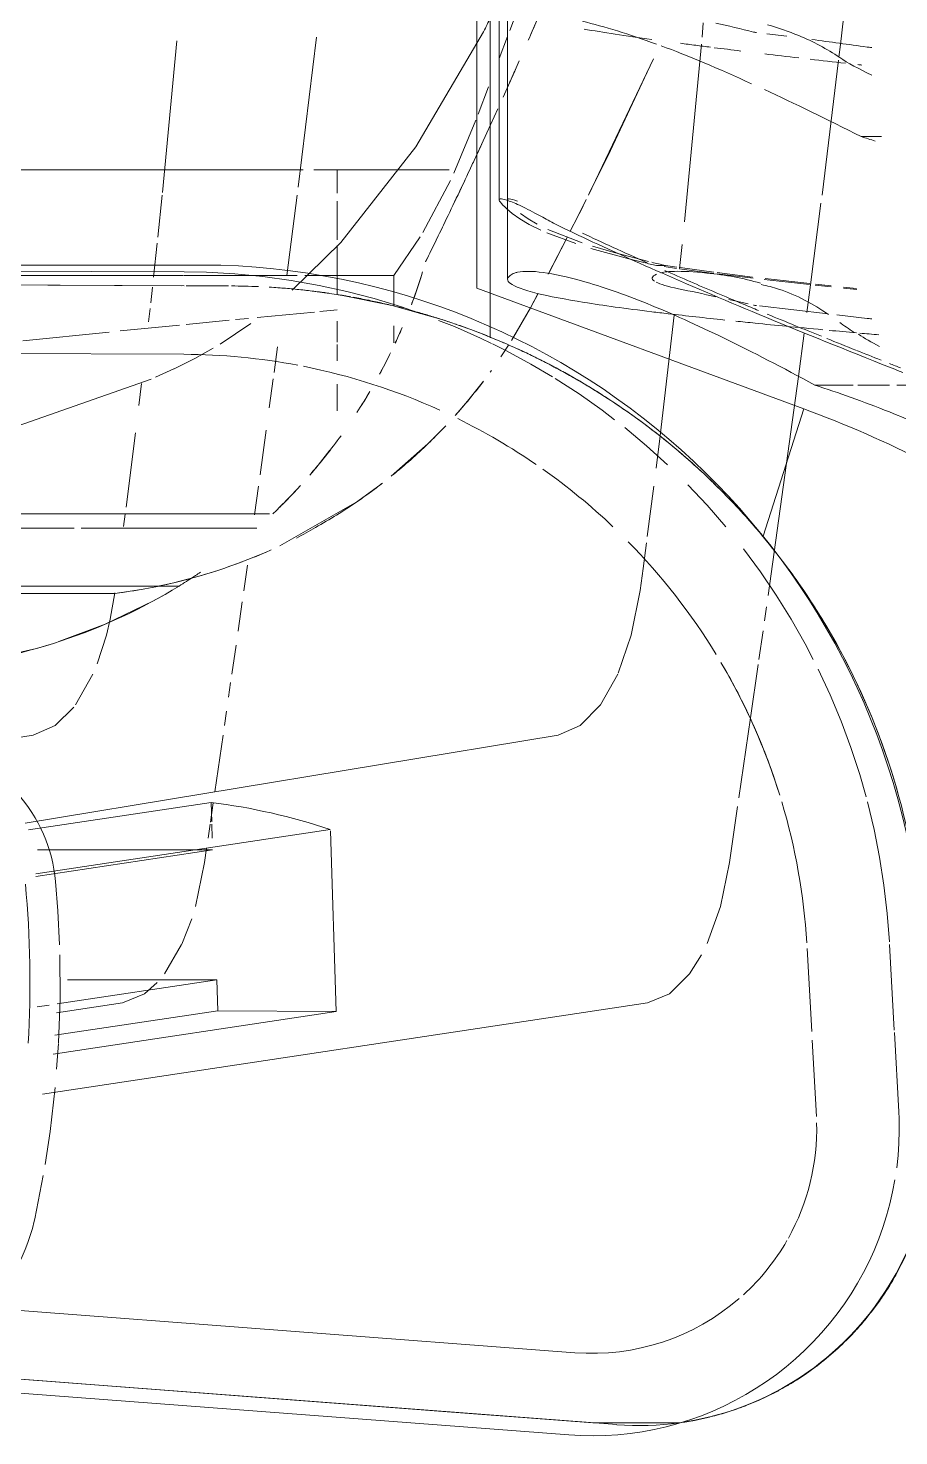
# Model space of a CAD drawing. Header units: inches. Extents: x -1221 to 179, y -822 to 880.
# Drawn here: x 101.69 to 104.94, y -49.17 to -43.92 of the extents above; entities that cross this region are included whole.
import ezdxf

# ---------------------------------------------------------------- set-up
doc = ezdxf.new("R2010")
doc.units = ezdxf.units.IN
doc.header["$MEASUREMENT"] = 0
doc.layers.add('X1$0$I-FURN', color=30, linetype='Continuous', lineweight=9)

# ---------------------------------------------------------------- blocks, each defined once
blk = doc.blocks.new('X1$0$Allsteel Seating Acuity Work-Conference Chair1 - Fully Adj_ Arms_ Mesh Back-V33-FIRST FLOOR POWER _ SIGNAL')
at = {"layer": 'X1$0$I-FURN', "lineweight": 13}
for p, q in [((8.7834, 5.7791), (8.7834, 5.9204)), ((8.7834, 5.6329), (8.7834, 5.7506)), ((7.8562, 5.6458), (7.8562, 5.7219)), ((8.4178, 5.5798), (8.4228, 5.6282)), ((8.4265, 5.6296), (8.4214, 5.5796)), ((8.5208, 5.5542), (8.5342, 5.6675)), ((8.7834, 5.4725), (8.7834, 5.6156)), ((8.4067, 5.4749), (8.4131, 5.5341)), ((8.4167, 5.5339), (8.4104, 5.474)), ((8.4879, 5.2664), (8.5171, 5.5222)), ((8.3856, 5.2875), (8.4044, 5.4535)), ((8.4081, 5.4531), (8.3891, 5.2833)), ((8.8719, 5.4314), (8.421, 4.2125)), ((9.3469, 5.2796), (8.8719, 5.4314)), ((7.4817, 5.3678), (7.4723, 5.2933)), ((8.3635, 5.1082), (8.3801, 5.2407)), ((8.3844, 5.2431), (8.3678, 5.108)), ((8.4641, 5.152), (8.4804, 5.224)), ((8.3449, 4.9702), (8.3619, 5.0954)), ((8.3663, 5.0956), (8.3493, 4.9678)), ((8.3371, 4.9154), (8.3432, 4.9582)), ((8.3477, 4.9562), (8.3412, 4.9103)), ((8.3371, 4.8822), (8.3371, 4.9154)), ((7.5662, 4.8704), (8.0745, 4.6283)), ((7.9076, 4.7101), (7.597, 4.8563)), ((8.289, 4.7238), (8.3223, 4.8525)), ((8.326, 4.8349), (8.3122, 4.7786)), ((8.3122, 4.7786), (8.2734, 4.6377)), ((12.1969, -1.3862), (12.663, 4.7339)), ((8.0684, 4.6313), (7.9076, 4.7101)), ((8.265, 4.643), (8.289, 4.7238)), ((8.091, 4.6201), (8.1513, 4.5899)), ((8.1729, 4.579), (8.1152, 4.608)), ((8.154, 4.5885), (8.2094, 4.5605)), ((8.2026, 4.4767), (8.2524, 4.6043)), ((8.2555, 4.5813), (8.215, 4.4728)), ((8.368, 4.4788), (8.2297, 4.5501)), ((8.2302, 4.5499), (8.3689, 4.4784)), ((7.3942, 4.4477), (7.4712, 4.4146)), ((8.2054, 4.4512), (8.1834, 4.4066)), ((8.4949, 4.4119), (8.4414, 4.4403)), ((8.4422, 4.4399), (8.4949, 4.4119)), ((7.46, 4.3351), (7.3837, 4.364)), ((7.5736, 4.3699), (7.6341, 4.3431)), ((8.6044, 4.3492), (8.4949, 4.4119)), ((8.4949, 4.4119), (8.6174, 4.3411)), ((7.3777, 4.3266), (8.3885, 4.3266)), ((7.5643, 4.2956), (7.4818, 4.3268)), ((7.6523, 4.3351), (7.7089, 4.3097)), ((8.634, 4.3306), (8.6784, 4.3014)), ((-8.0921, 4.2954), (8.0921, 4.2954)), ((8.6068, 4.2621), (7.4113, 4.2621)), ((7.7526, 4.2901), (7.9311, 4.2083)), ((8.7284, 4.2666), (8.7346, 4.2621)), ((-8.421, 4.2125), (8.421, 4.2125)), ((7.7721, 4.2168), (7.6707, 4.2552)), ((7.9927, 4.1258), (7.7947, 4.2083)), ((8.8431, 4.1775), (8.7692, 4.2364)), ((8.8939, 4.1337), (8.8431, 4.1775)), ((7.9794, 4.1087), (7.9794, 3.6913)), ((7.9794, 3.6037), (7.9794, 4.1087)), ((8.2134, 4.0109), (8.0195, 4.1134)), ((8.9828, 4.0496), (8.9364, 4.0948)), ((8.3744, 3.902), (8.23, 4.0009)), ((9.1233, 3.8928), (8.9922, 4.04)), ((8.3744, 3.5699), (8.3744, 3.902)), ((8.488, 3.902), (8.3744, 3.902)), ((8.6257, 3.902), (8.5622, 3.902)), ((9.2167, 3.7676), (9.1528, 3.8554)), ((9.383, 3.4776), (9.2186, 3.7648)), ((7.9794, 3.6913), (7.9794, 3.6037)), ((8.0673, 3.6913), (7.9794, 3.6913)), ((8.0673, 3.6913), (7.9794, 3.6913)), ((8.2416, 3.6913), (8.0972, 3.6913)), ((8.2416, 3.6913), (8.0972, 3.6913)), ((8.4459, 3.6913), (8.2627, 3.6913)), ((8.4459, 3.6913), (8.2627, 3.6913)), ((8.5088, 3.6265), (8.5027, 3.6913)), ((8.5453, 3.6913), (8.6228, 3.6913)), ((8.6237, 3.6913), (8.5458, 3.6913)), ((8.632, 3.6913), (8.6926, 3.6913)), ((8.6931, 3.6913), (8.6328, 3.6913)), ((8.78, 3.6913), (8.8791, 3.6913)), ((8.8798, 3.6913), (8.7804, 3.6913)), ((8.5311, 3.3922), (8.5106, 3.607)), ((7.9794, 3.5639), (7.9794, 0.6902)), ((7.9794, -2.5665), (7.9794, 3.5639)), ((8.3744, 3.1206), (8.3744, 3.5415)), ((9.2639, 3.4382), (9.2639, 2.1861)), ((9.2639, 2.1861), (9.2639, 3.4382)), ((9.4249, 3.382), (9.4053, 3.4285)), ((8.5533, 3.3688), (8.63, 3.2544)), ((9.3178, 2.7357), (9.3178, 3.3919)), ((8.5389, 3.3116), (8.5342, 3.3606)), ((9.4632, 3.2805), (9.443, 3.336)), ((8.3354, -2.7972), (8.3354, 3.2574)), ((8.5568, 3.1278), (8.5412, 3.288)), ((8.6455, 3.2287), (8.6839, 3.1606)), ((9.4938, 3.185), (9.4738, 3.2493)), ((8.6839, 3.1606), (8.7227, 3.0831)), ((9.5202, 3.0858), (9.4938, 3.185)), ((8.3744, 2.1861), (8.3744, 3.1179)), ((8.5811, 2.8817), (8.5592, 3.1031)), ((9.5332, 3.0243), (9.5332, 3.1013)), ((8.7231, 3.0823), (8.7541, 3.0138)), ((9.5367, 3.0109), (9.5237, 3.0711)), ((8.7613, 2.9975), (8.9718, 2.3963)), ((9.5332, 2.1861), (9.5332, 3.0243)), ((9.5606, 2.8632), (9.545, 2.9668)), ((8.6177, 2.5185), (8.5852, 2.8402)), ((9.5606, 2.1861), (9.5606, 2.8632)), ((9.5606, 2.8632), (9.5606, 0.9451)), ((9.7408, 2.6531), (9.676, 2.8252)), ((9.3178, -1.5106), (9.3178, 2.7098))]:
    blk.add_line(p, q, dxfattribs=at)
at = {"layer": 'X1$0$I-FURN'}
for p, q in [((11.496, 5.7856), (11.2, 5.7693)), ((11.1904, 5.7687), (10.8706, 5.7511)), ((7.559, 5.5628), (7.5125, 5.5684)), ((8.0741, 5.4995), (7.5713, 5.5613)), ((8.409, 5.4567), (8.105, 5.4956)), ((11.5129, 5.4784), (11.2286, 5.4627)), ((11.2286, 5.4627), (11.5129, 5.4784)), ((8.513, 5.4432), (8.409, 5.4567)), ((8.7518, 5.4116), (8.5892, 5.4332)), ((9.4072, 5.3215), (8.7518, 5.4116)), ((11.1951, 5.4609), (10.8861, 5.4438)), ((10.8861, 5.4438), (11.1951, 5.4609)), ((9.5691, 5.2985), (9.4072, 5.3215)), ((9.663, 5.285), (9.6108, 5.2925)), ((9.808, 5.2641), (9.7007, 5.2796)), ((10.0256, 5.2326), (9.8262, 5.2614)), ((12.551, 5.2149), (12.5273, 5.2541)), ((10.3239, 5.1894), (10.0256, 5.2326)), ((10.5656, 5.1545), (10.3558, 5.1848)), ((12.6125, 5.092), (12.5936, 5.1338)), ((7.4315, 5.0564), (7.4844, 5.0519)), ((7.511, 5.0495), (8.1739, 4.9861)), ((12.6588, 4.9627), (12.6451, 5.0064)), ((8.2587, 4.9773), (8.3477, 4.9678)), ((8.5222, 4.9486), (8.973, 4.8956)), ((12.6562, 4.6451), (12.6562, 4.9669)), ((8.973, 4.8956), (9.0936, 4.8806)), ((9.1601, 4.8722), (9.3484, 4.8477)), ((9.3719, 4.8446), (9.4682, 4.8318)), ((11.4298, 2.5922), (11.0889, 4.849)), ((9.4682, 4.8318), (9.5499, 4.8209)), ((12.6562, 4.6451), (12.6375, 4.3995)), ((12.6375, 4.3995), (12.6562, 4.6451)), ((11.9474, -1.2944), (12.3946, 4.578)), ((12.3946, 4.578), (11.9474, -1.2944)), ((12.2541, -1.3178), (12.7014, 4.5547)), ((10.0895, 4.5154), (10.4181, 2.5277)), ((12.6375, 4.3995), (12.6247, 4.2318)), ((12.6247, 4.2318), (12.1799, -1.6096)), ((10.4472, 3.6655), (11.1215, 3.6869)), ((11.1215, 3.6869), (11.118, 3.2453)), ((11.2808, 2.6321), (11.1215, 3.6869)), ((10.6074, 2.5676), (10.4416, 3.6653)), ((7.485, 3.6135), (8.0445, 3.5451)), ((8.074, 3.5413), (8.3745, 3.503)), ((8.64, 3.4683), (8.7361, 3.4555)), ((8.7597, 3.4524), (8.868, 3.4378)), ((8.952, 3.4264), (9.1177, 3.4038)), ((8.4158, 3.3979), (8.4134, 3.2969)), ((9.1608, 3.3978), (9.2671, 3.383)), ((9.4552, 3.3566), (9.5511, 3.3429)), ((9.5918, 3.3371), (9.7007, 3.3214)), ((9.7007, 3.3214), (9.7019, 3.3212)), ((9.7537, 3.3137), (9.862, 3.2981)), ((8.4134, 3.2852), (8.4127, 3.1384)), ((8.4127, 3.1282), (8.4134, 3.2843)), ((9.8931, 3.2936), (9.9477, 3.2857)), ((9.9997, 3.2782), (10.0539, 3.2703)), ((10.0895, 3.2652), (10.3013, 3.2345)), ((10.4137, 3.223), (10.3407, 3.2207)), ((10.4436, 2.5392), (10.3407, 3.2207)), ((10.3421, 3.2286), (10.4145, 3.2181)), ((10.4737, 3.2249), (10.4214, 3.2232)), ((10.4225, 3.217), (10.4746, 3.2094)), ((10.5174, 2.5726), (10.5174, 3.2263)), ((10.617, 2.5668), (10.5174, 3.2263)), ((11.118, 3.2453), (11.0027, 3.2417)), ((11.0027, 3.2417), (11.0027, 2.6855)), ((11.0926, 2.6464), (11.0027, 3.2417)), ((11.2098, 2.6375), (11.118, 3.2453)), ((10.5112, 3.2041), (10.5656, 3.1963)), ((10.5656, 3.1963), (10.7288, 3.1623)), ((8.3607, 3.1207), (8.3455, -0.2973)), ((8.4126, 3.1204), (8.4077, 2.0031)), ((8.6684, 3.1193), (8.6537, -0.1962)), ((8.6537, -0.1962), (8.6684, 3.1193)), ((10.7753, 3.1483), (10.8699, 3.1116)), ((10.8713, 3.1109), (10.9809, 3.0468)), ((8.0645, 3.0391), (7.4983, 3.0925)), ((8.2314, 3.022), (8.0743, 3.0381)), ((8.3809, 3.006), (8.2541, 3.0196)), ((8.4762, 2.9955), (8.4184, 3.0019)), ((8.5474, 2.9876), (8.498, 2.9931)), ((8.8601, 2.9512), (8.777, 2.9611)), ((9.2389, 2.9039), (8.9616, 2.9388)), ((9.3114, 2.8944), (9.2649, 2.9005)), ((11.0889, 2.8908), (11.1262, 2.6439)), ((9.6563, 2.8444), (9.5587, 2.8615)), ((9.9766, 2.7148), (9.862, 2.7797)), ((11.3365, 2.6445), (11.2404, 2.6517)), ((11.104, 2.5715), (11.0971, 2.6166)), ((11.895, 2.5629), (11.7328, 2.5949)), ((10.1693, 2.0747), (10.0895, 2.5572))]:
    blk.add_line(p, q, dxfattribs=at)
at = {"layer": 'X1$0$I-FURN', "flags": 128}
for points in [[(7.5125, 5.5684), (6.5496, 5.6782), (4.7528, 5.8558)], [(11.7039, 5.7781), (11.6584, 5.783), (11.6127, 5.7861), (11.5668, 5.7873), (11.521, 5.7867), (11.496, 5.7856)], [(10.8607, 5.7506), (10.7552, 5.7426), (10.6501, 5.7305), (10.5455, 5.7141), (10.4417, 5.6936), (10.3388, 5.669)], [(12.4173, 5.4005), (12.3863, 5.4342), (12.354, 5.4667), (12.3203, 5.4978), (12.2855, 5.5276), (12.2495, 5.5559), (12.2124, 5.5828), (12.1742, 5.6082), (12.1351, 5.632), (12.095, 5.6542), (12.0541, 5.6749), (12.0124, 5.6938), (11.9699, 5.7111), (11.9268, 5.7267), (11.8831, 5.7405), (11.8389, 5.7526), (11.7943, 5.7629), (11.7493, 5.7714)], [(10.3205, 5.6638), (10.2369, 5.6402), (10.1363, 5.6074), (10.0371, 5.5706), (9.9395, 5.5299), (9.8435, 5.4853)], [(9.807, 5.4665), (9.7494, 5.4369), (9.6573, 5.3848), (9.5674, 5.329), (9.4797, 5.2697), (9.3946, 5.2069)], [(12.5273, 5.2541), (12.502, 5.2923), (12.4752, 5.3295), (12.447, 5.3656), (12.4173, 5.4005)], [(12.5936, 5.1338), (12.5731, 5.1747), (12.551, 5.2149)], [(10.8667, 5.0712), (10.7288, 5.1205), (10.5656, 5.1545)], [(9.3119, 5.1408), (9.232, 5.0714), (9.155, 4.9989)], [(11.0889, 4.849), (11.0553, 4.93), (10.9809, 5.005), (10.9096, 5.05)], [(12.6451, 5.0064), (12.6296, 5.0495), (12.6125, 5.092)], [(12.6562, 4.9669), (12.6481, 5.0177), (12.6375, 5.0681)], [(12.7014, 4.5547), (12.704, 4.6004), (12.7047, 4.6462), (12.7036, 4.692), (12.7007, 4.7378), (12.6959, 4.7833), (12.6893, 4.8287), (12.681, 4.8737), (12.6708, 4.9184), (12.6588, 4.9627)], [(9.0809, 4.9233), (9.0099, 4.8449), (8.9421, 4.7636)], [(8.888, 4.781), (8.9234, 4.8299), (8.9598, 4.8778)], [(9.5499, 4.8209), (9.7169, 4.7882), (9.8587, 4.7393)], [(9.862, 4.7379), (9.9766, 4.673), (10.0539, 4.5974), (10.0895, 4.5154)], [(8.9127, 4.7255), (8.8775, 4.6798), (8.8164, 4.5934), (8.7588, 4.5046)], [(8.7529, 4.4947), (8.7048, 4.4136), (8.6545, 4.3205), (8.6299, 4.2704)], [(12.1799, -1.6096), (12.2734, -0.3811), (12.3595, 0.7487), (12.4363, 1.7575), (12.5024, 2.6256), (12.5565, 3.336), (12.5976, 3.8749), (12.6247, 4.2318), (12.6375, 4.3995)], [(8.6279, 4.2664), (8.6079, 4.2255), (8.5652, 4.1287), (8.5417, 4.0692)], [(8.5415, 4.0903), (8.4864, 3.8963), (8.4465, 3.6986), (8.4292, 3.5712)], [(8.516, 4.0008), (8.4915, 3.9304), (8.4606, 3.8291), (8.4339, 3.7267), (8.4112, 3.6234), (8.3927, 3.5192), (8.3784, 3.4143), (8.3683, 3.309), (8.3624, 3.2034), (8.3607, 3.1207)], [(8.4292, 3.5712), (8.4222, 3.4984), (8.4179, 3.4375)], [(8.4076, 1.985), (8.4093, 2.3614), (8.4126, 3.1094)], [(11.0131, 3.0198), (11.0553, 2.9718), (11.0889, 2.8908)], [(9.8231, 2.7958), (9.7169, 2.83), (9.6563, 2.8444)], [(10.0895, 2.5572), (10.0539, 2.6392), (9.9847, 2.7087)], [(10.5905, 2.6346), (10.568, 2.6302), (10.5457, 2.6249), (10.5236, 2.6188), (10.5017, 2.6118), (10.4802, 2.6039), (10.459, 2.5951), (10.4382, 2.5855), (10.4177, 2.5751), (10.3977, 2.5639), (10.3782, 2.5518), (10.3592, 2.5391), (10.3407, 2.5255), (10.3227, 2.5112), (10.3053, 2.4963), (10.2886, 2.4806), (10.2725, 2.4643), (10.257, 2.4473), (10.2423, 2.4298), (10.2282, 2.4117), (10.2149, 2.393), (10.2023, 2.3738), (10.1906, 2.3541), (10.1796, 2.334)], [(10.636, 2.6406), (10.6132, 2.638), (10.5905, 2.6346)], [(10.8723, 2.6549), (10.7448, 2.6491), (10.636, 2.6406)], [(11.2381, 2.6518), (11.0752, 2.6574), (10.9099, 2.6566)], [(11.6917, 2.6013), (11.5695, 2.6204), (11.4053, 2.6393)], [(12.0845, 2.4912), (12.06, 2.5043), (12.035, 2.5163), (12.0096, 2.5273), (11.9837, 2.5372), (11.9575, 2.5462), (11.9309, 2.5541), (11.904, 2.5609), (11.895, 2.5629)]]:
    blk.add_lwpolyline(points, dxfattribs=at)
at = {"layer": 'X1$0$I-FURN', "lineweight": 13, "flags": 128}
for points in [[(8.1426, 4.3754), (8.1628, 4.4033), (8.183, 4.4375)], [(8.1834, 4.4066), (8.163, 4.3721), (8.1426, 4.344)], [(7.4644, 4.2372), (7.8936, 3.9847), (8.2507, 3.7045), (8.4292, 3.5233)], [(9.5246, 3.1152), (9.5289, 3.1083), (9.5332, 3.1013)], [(9.676, 2.8252), (9.5885, 3.0058), (9.5608, 3.0551)], [(9.813, 2.3642), (9.7664, 2.5689), (9.7524, 2.6164)]]:
    blk.add_lwpolyline(points, dxfattribs=at)
at = {"layer": 'X1$0$I-FURN', "lineweight": 13}
for centre, radius, start, end in [((12.891, 3.9447), 4.2853, 146.2996, 159.7004), ((11.5724, 4.8169), 1.0938, 355.6447, 93.1563), ((11.049, 3.1641), 2.7152, 93.1563, 178.0304), ((-0.1845, -13.2645), 19.2655, 64.4463, 64.79573), ((-0.1845, -13.2645), 19.2655, 63.79538, 64.36162), ((7.7414, 1.9993), 2.1036, 69.5262, 72.8928), ((7.7414, 1.9993), 2.1036, 65.0972, 66.8123), ((7.7414, 1.9993), 2.1036, 61.5753, 64.0174), ((7.7414, 1.9993), 2.1036, 61.6028, 63.753), ((7.7414, 1.9993), 2.1036, 57.9346, 59.5622), ((7.7414, 1.9993), 2.1036, 57.0464, 59.5561), ((7.7414, 1.9993), 2.1036, 49.0714, 54.1938), ((7.7414, 1.9993), 2.1036, 43.6318, 47.6503), ((7.7414, 1.9993), 2.1036, 18.3431, 31.5927), ((7.7414, 1.9993), 2.1036, 5.0935, 18.3431)]:
    blk.add_arc(centre, radius, start, end, dxfattribs=at)
at = {"layer": 'X1$0$I-FURN'}
for centre, radius, start, end in [((11.0072, 3.2854), 2.5937, 105.6786, 117.6011), ((11.5725, 4.8189), 1.0938, 57.3563, 62.0747), ((11.5725, 4.8189), 1.0937, 52.8316, 57.3406), ((11.0072, 3.2854), 2.5937, 118.2008, 122.7535), ((11.5725, 4.8189), 1.0938, 37.1717, 46.6461), ((11.0072, 3.2854), 2.5937, 122.7535, 129.8248), ((11.559, 4.6417), 0.838, 60.9055, 91.5087), ((11.559, 4.6417), 0.838, 60.9055, 91.5087), ((11.0064, 3.1089), 2.338, 93.4668, 106.6072), ((11.0064, 3.1089), 2.338, 93.4668, 106.6072), ((11.5725, 4.8189), 1.0937, 27.0761, 35.1685), ((11.559, 4.6417), 0.838, 42.3483, 60.1564), ((11.559, 4.6417), 0.838, 42.3483, 60.1564), ((11.0064, 3.1089), 2.338, 107.246, 120.5398), ((11.0064, 3.1089), 2.338, 107.246, 114.8036), ((11.5725, 4.8189), 1.0937, 23.5988, 27.0364), ((11.0064, 3.1089), 2.338, 114.8036, 120.5398), ((11.5725, 4.8189), 1.0937, 18.3518, 21.1091), ((11.559, 4.6417), 0.838, 355.6447, 40.9295), ((11.559, 4.6417), 0.838, 355.6447, 40.9295), ((11.0064, 3.1089), 2.338, 121.3748, 134.4998), ((11.0064, 3.1089), 2.338, 121.3748, 134.4998), ((11.5725, 4.8189), 1.0938, 7.7787, 16.6549), ((11.0064, 3.1089), 2.338, 136.4509, 144.7471), ((11.0064, 3.1089), 2.338, 136.4509, 144.7471), ((11.0064, 3.1089), 2.338, 145.4843, 153.8101), ((11.0064, 3.1089), 2.338, 145.4843, 153.8101), ((11.0064, 3.1089), 2.338, 155.6083, 168.7517), ((11.0064, 3.1089), 2.338, 155.6083, 168.7517), ((11.0064, 3.1089), 2.338, 169.2544, 179.7454), ((11.0064, 3.1089), 2.338, 169.2544, 179.7454), ((11.0139, -1.475), 4.0201, 86.7777, 95.2473)]:
    blk.add_arc(centre, radius, start, end, dxfattribs=at)
at = {"layer": 'X1$0$I-FURN', "lineweight": 13}
for centre, major_axis, ratio, start_param, end_param in [((210.1203, 2.3535), (202.8302, 0), 0.34202, 3.093804, 3.09678), ((192.0226, 3.8451), (184.7325, 0), 0.173648, 3.097982, 3.102352), ((426.596, 2.3458), (418.444, 0), 0.173648, 3.103629, 3.105558), ((7.9574, 17.7878), (0, 13.6747), 0.082263, 3.474649, 3.485862), ((7.9574, 17.788), (0, 13.7062), 0.082263, 3.474649, 3.48504), ((-0.1834, -13.2795), (0, 19.2804), 0.9995, 5.873284, 5.87752)]:
    blk.add_ellipse(centre, major_axis=major_axis, ratio=ratio, start_param=start_param, end_param=end_param, dxfattribs=at)
at = {"layer": 'X1$0$I-FURN'}
blk.add_ellipse((13.2111, 3.0205), major_axis=(2.8634, 0.4325), ratio=0.886817, start_param=2.719876, end_param=2.895103, dxfattribs=at)
at = {"layer": 'X1$0$I-FURN', "lineweight": 13}
for points in [[(8.8835, 5.7506), (8.9139, 5.8272), (8.9817, 5.9746), (9.0637, 6.1107), (9.1082, 6.176)], [(8.7195, 5.7927), (8.7138, 5.7788), (8.7082, 5.7647), (8.7027, 5.7506)], [(8.7048, 5.7219), (8.71, 5.7351), (8.7205, 5.7614), (8.7311, 5.7874), (8.7365, 5.8003)], [(8.7834, 5.4725), (8.7975, 5.5168), (8.8284, 5.6076), (8.8643, 5.7023), (8.8835, 5.7506)], [(7.5237, 5.6859), (7.5234, 5.6823), (7.5227, 5.6756), (7.5221, 5.67), (7.5217, 5.6675)], [(7.5606, 5.5654), (7.5813, 5.5959), (7.6034, 5.636), (7.6268, 5.6851)], [(7.8728, 5.6978), (7.8671, 5.6804), (7.8616, 5.663), (7.8562, 5.6458)], [(8.2168, 4.5753), (8.2595, 4.6649), (8.3526, 4.87), (8.5166, 5.2533), (8.6396, 5.5578), (8.7048, 5.7219)], [(8.5342, 5.6675), (8.5345, 5.67), (8.5351, 5.6756), (8.5357, 5.6823), (8.5359, 5.6859)], [(8.5957, 5.7113), (8.5936, 5.6874), (8.5915, 5.6637), (8.5894, 5.6404)], [(8.6388, 5.7141), (8.623, 5.683), (8.6081, 5.6583), (8.5935, 5.6353)], [(8.6904, 5.7198), (8.6781, 5.6888), (8.666, 5.6584), (8.654, 5.6284)], [(7.5874, 5.6328), (7.5879, 5.638), (7.5884, 5.6432), (7.5889, 5.6485)], [(7.8562, 5.6458), (7.7909, 5.5178), (7.7324, 5.3972), (7.6805, 5.2844)], [(8.5883, 5.6278), (8.5852, 5.5937), (8.5822, 5.5598), (8.5791, 5.5263)], [(8.6531, 5.6261), (8.6382, 5.589), (8.6237, 5.5529), (8.6094, 5.5174)], [(7.5674, 5.4551), (7.5723, 5.498), (7.5774, 5.542), (7.5824, 5.5869)], [(8.5865, 5.6199), (8.5737, 5.5992), (8.5613, 5.5811), (8.5492, 5.5654)], [(8.3954, 4.6058), (8.4157, 4.6781), (8.4715, 4.8391), (8.6024, 5.1291), (8.7181, 5.3531), (8.7834, 5.4725)], [(8.6012, 5.4971), (8.5878, 5.4641), (8.5747, 5.4319), (8.5618, 5.4003)], [(8.5767, 5.502), (8.5724, 5.4558), (8.5681, 5.4098), (8.5638, 5.3654)], [(7.5474, 5.2861), (7.5523, 5.3268), (7.5573, 5.3696), (7.5623, 5.4131)], [(8.5616, 5.3999), (8.5471, 5.3642), (8.5328, 5.3296), (8.5185, 5.2951)], [(7.4676, 5.2549), (7.4673, 5.2524), (7.4667, 5.2481), (7.4661, 5.2449), (7.4657, 5.2437)], [(8.4027, 5.2695), (8.3844, 5.2065), (8.3719, 5.1399), (8.3651, 5.0697)], [(8.5051, 5.2629), (8.4971, 5.2437), (8.4891, 5.2245), (8.4812, 5.2054)], [(8.4849, 5.2437), (8.4852, 5.2449), (8.4857, 5.2481), (8.4863, 5.2524), (8.4866, 5.2549)], [(7.6588, 5.2368), (7.6037, 5.115), (7.552, 4.9975), (7.5178, 4.9)], [(8.4814, 5.206), (8.4526, 5.1373), (8.4239, 5.0695), (8.397, 5.0072)], [(7.5241, 5.0977), (7.5282, 5.13), (7.5323, 5.1625), (7.5365, 5.1969)], [(8.5405, 5.1364), (8.5326, 5.0622), (8.5248, 4.9937), (8.517, 4.9268)], [(7.5153, 5.0287), (7.5177, 5.0471), (7.5201, 5.0654), (7.5224, 5.084)], [(7.5078, 4.9712), (7.5103, 4.9901), (7.5128, 5.009), (7.5153, 5.0282)], [(8.3978, 5.0097), (8.3834, 4.9764), (8.3691, 4.9434), (8.3556, 4.9127)], [(8.399, 4.8803), (8.407, 4.8956), (8.4152, 4.9234), (8.4236, 4.9636)], [(8.5169, 4.9255), (8.5145, 4.9048), (8.5121, 4.8844), (8.5097, 4.8645)], [(7.5114, 4.8819), (7.4737, 4.7795), (7.4452, 4.6874), (7.4257, 4.6058)], [(7.4548, 4.6117), (7.4671, 4.683), (7.48, 4.7674), (7.4934, 4.8645)], [(8.3269, 4.8478), (8.2874, 4.7588), (8.2505, 4.6781), (8.2161, 4.6058)], [(8.3694, 4.8819), (8.378, 4.8636), (8.3868, 4.8612), (8.3958, 4.8748)], [(8.5097, 4.8645), (8.4979, 4.7674), (8.4746, 4.5986), (8.452, 4.4823), (8.4409, 4.4375)], [(8.1571, 4.4579), (8.1665, 4.475), (8.1859, 4.5116), (8.2063, 4.5532), (8.2168, 4.5753)], [(8.3622, 4.3641), (8.3573, 4.3875), (8.358, 4.4514), (8.3795, 4.5488), (8.3954, 4.6058)], [(8.0964, 4.333), (8.1016, 4.3474), (8.1169, 4.3827), (8.1421, 4.4307), (8.1571, 4.4579)], [(8.0963, 4.3641), (8.091, 4.3493), (8.0884, 4.3389), (8.0884, 4.3328)], [(8.3694, 4.3436), (8.3678, 4.3463), (8.3651, 4.3525), (8.3631, 4.36), (8.3622, 4.3641)], [(7.654, 4.3343), (7.6379, 4.3415), (7.6217, 4.3487), (7.6053, 4.3559)], [(8.1426, 4.344), (8.1176, 4.3136), (8.0849, 4.2812), (8.0868, 4.3062), (8.0964, 4.333)], [(8.0884, 4.3328), (8.0884, 4.328), (8.0889, 4.324), (8.0936, 4.3268)], [(8.3885, 4.3266), (8.382, 4.3266), (8.3756, 4.3323), (8.3694, 4.3436)], [(7.4113, 4.2621), (7.4204, 4.2582), (7.4383, 4.2501), (7.4558, 4.2416), (7.4644, 4.2372)], [(7.9241, 4.2115), (7.9034, 4.2211), (7.88, 4.2319), (7.8555, 4.2432)], [(7.9311, 4.2083), (7.9956, 4.1783), (8.1253, 4.1172), (8.2567, 4.0535), (8.3227, 4.021)], [(7.9794, 4.1857), (7.9652, 4.1924), (7.9494, 4.1997), (7.9318, 4.2079)], [(8.7707, 4.2352), (8.8141, 4.2023), (8.8564, 4.1673), (8.8974, 4.1306)], [(8.3648, 4.0084), (8.4047, 3.996), (8.4445, 3.9831), (8.4832, 3.9678)], [(8.5688, 3.9333), (8.588, 3.9251), (8.607, 3.9165), (8.6259, 3.9078)], [(9.1148, 3.5926), (9.0859, 3.6175), (9.0562, 3.641), (9.0263, 3.6642)], [(9.2389, 3.4766), (9.2135, 3.5023), (9.1879, 3.5278), (9.1611, 3.5515)], [(9.3981, 3.4448), (9.4491, 3.3307), (9.4909, 3.2093), (9.521, 3.0823)], [(9.521, 3.0823), (9.5296, 3.0463), (9.5448, 2.9737), (9.556, 2.9001), (9.5606, 2.8632)]]:
    blk.add_open_spline(points, degree=3, dxfattribs=at)
at = {"layer": 'X1$0$I-FURN'}
for points in [[(10.8643, 5.8752), (10.6802, 5.8651), (10.3144, 5.8054), (9.7971, 5.6018), (9.4894, 5.3967), (9.3482, 5.2792)], [(8.5058, 3.9715), (8.5104, 3.9885), (8.5153, 4.0053), (8.5202, 4.0222)], [(8.4134, 3.2969), (8.4136, 3.3304), (8.4144, 3.3638), (8.4158, 3.397)]]:
    blk.add_open_spline(points, degree=3, dxfattribs=at)
for points, knots in [([(12.6375, 5.0681), (12.6339, 5.0836), (12.6273, 5.1094), (12.617, 5.1439), (12.6102, 5.1647), (12.6047, 5.1809), (12.5986, 5.1978), (12.5896, 5.2216), (12.5768, 5.2528), (12.5622, 5.2849), (12.5496, 5.3105), (12.5367, 5.3357), (12.5195, 5.3668), (12.4892, 5.4169), (12.4464, 5.4787), (12.3873, 5.5506), (12.3311, 5.608), (12.2818, 5.652), (12.2427, 5.6837), (12.2016, 5.7141), (12.144, 5.7526), (12.0671, 5.7964), (12.0006, 5.826), (11.9662, 5.8393)], [-1, -1, -1, -1, -0.916667, -0.875, -0.854167, -0.833333, -0.8125, -0.791667, -0.75, -0.708333, -0.6875, -0.666667, -0.625, -0.583333, -0.5, -0.416667, -0.333333, -0.291667, -0.25, -0.208333, -0.166667, -0.083333, 0, 0, 0, 0]), ([(9.3482, 5.2792), (9.2641, 5.2093), (9.147, 5.0983), (9.0086, 4.9411), (8.8826, 4.7793), (8.7755, 4.6134), (8.6858, 4.4454), (8.6087, 4.2799), (8.5656, 4.1641), (8.5415, 4.0903)], [-1, -1, -1, -1, -0.8, -0.7, -0.6, -0.4, -0.3, -0.2, 0, 0, 0, 0]), ([(8.9598, 4.8778), (8.9815, 4.9057), (9.0287, 4.9641), (9.143, 5.0927), (9.2432, 5.1893), (9.315, 5.2511)], [-1, -1, -1, -1, -0.75, -0.5, 0, 0, 0, 0]), ([(8.6453, 4.3573), (8.6482, 4.3639), (8.6553, 4.3793), (8.6666, 4.4033), (8.6792, 4.4294), (8.6966, 4.4643), (8.7191, 4.5076), (8.7423, 4.5498), (8.761, 4.5826), (8.775, 4.6065), (8.789, 4.6298), (8.8077, 4.6604), (8.8407, 4.7123), (8.8691, 4.7542), (8.888, 4.781)], [-0.3168719, -0.3168719, -0.3168719, -0.3168719, -0.3035714, -0.2857143, -0.2678571, -0.25, -0.2142857, -0.1785714, -0.1607143, -0.1428571, -0.125, -0.1071429, -0.0714286, 0, 0, 0, 0]), ([(8.6064, 4.2671), (8.6105, 4.2771), (8.6173, 4.2937), (8.6244, 4.3102), (8.6272, 4.3167)], [-0.3770022, -0.3770022, -0.3770022, -0.3770022, -0.35714286, -0.3440863, -0.3440863, -0.3440863, -0.3440863]), ([(8.5568, 4.1359), (8.563, 4.1536), (8.5758, 4.1894), (8.5918, 4.2311), (8.6015, 4.2551), (8.6039, 4.2611)], [-0.46364425, -0.46364425, -0.46364425, -0.46364425, -0.42857143, -0.39285714, -0.38096547, -0.38096547, -0.38096547, -0.38096547]), ([(8.539, 4.0829), (8.5447, 4.1002), (8.5506, 4.1179), (8.5567, 4.1356), (8.5568, 4.1359)], [-0.49857708, -0.49857708, -0.49857708, -0.49857708, -0.46428571, -0.46364425, -0.46364425, -0.46364425, -0.46364425]), ([(8.5202, 4.0222), (8.5207, 4.0235), (8.5258, 4.041), (8.5312, 4.0584), (8.5363, 4.0744)], [-0.53836771, -0.53836771, -0.53836771, -0.53836771, -0.53571429, -0.50411936, -0.50411936, -0.50411936, -0.50411936]), ([(8.467, 3.8101), (8.4706, 3.8273), (8.4783, 3.8629), (8.4884, 3.9052), (8.4949, 3.9304), (8.4967, 3.9373)], [-0.67619173, -0.67619173, -0.67619173, -0.67619173, -0.64285714, -0.60714286, -0.59374631, -0.59374631, -0.59374631, -0.59374631]), ([(8.4555, 3.7509), (8.4572, 3.7602), (8.4607, 3.7787), (8.4646, 3.7984), (8.4668, 3.8089), (8.467, 3.8101)], [-0.71428571, -0.71428571, -0.71428571, -0.71428571, -0.69642857, -0.67857143, -0.67619173, -0.67619173, -0.67619173, -0.67619173]), ([(8.4451, 3.6897), (8.4454, 3.6916), (8.4472, 3.7027), (8.45, 3.7201), (8.4528, 3.7356), (8.4539, 3.7418)], [-0.75357347, -0.75357347, -0.75357347, -0.75357347, -0.75, -0.73214286, -0.72015254, -0.72015254, -0.72015254, -0.72015254]), ([(8.4179, 3.4388), (8.4186, 3.4492), (8.4205, 3.4786), (8.4245, 3.527), (8.4304, 3.5835), (8.436, 3.6275), (8.4395, 3.6528), (8.4405, 3.6594)], [-0.9122641, -0.9122641, -0.9122641, -0.9122641, -0.8928571, -0.8571429, -0.8214286, -0.7857143, -0.7729973, -0.7729973, -0.7729973, -0.7729973])]:
    blk.add_open_spline(points, degree=3, knots=knots, dxfattribs=at)
at = {"layer": 'X1$0$I-FURN', "lineweight": 13}
for points, knots in [([(7.4389, 5.2961), (7.45, 5.3365), (7.4826, 5.4316), (7.5287, 5.5176), (7.5606, 5.5654)], [0.1545143, 0.1545143, 0.1545143, 0.1545143, 0.5, 1, 1, 1, 1]), ([(8.5198, 5.5239), (8.4814, 5.4661), (8.4363, 5.3873), (8.4129, 5.2949), (8.408, 5.2728)], [0.0978934, 0.0978934, 0.0978934, 0.0978934, 0.5, 0.6235889, 0.6235889, 0.6235889, 0.6235889]), ([(8.5639, 5.3667), (8.56, 5.327), (8.5535, 5.2611), (8.5471, 5.201), (8.5445, 5.1775)], [0.3657494, 0.3657494, 0.3657494, 0.3657494, 0.5, 0.590206, 0.590206, 0.590206, 0.590206]), ([(8.3651, 5.0697), (8.3602, 5.021), (8.3567, 4.954), (8.361, 4.9115), (8.364, 4.8984)], [0, 0, 0, 0, 0.5, 0.8343935, 0.8343935, 0.8343935, 0.8343935]), ([(8.4409, 4.4375), (8.4282, 4.3862), (8.4105, 4.3379), (8.3936, 4.3266), (8.3885, 4.3266)], [0, 0, 0, 0, 0.5, 0.7191319, 0.7191319, 0.7191319, 0.7191319]), ([(8.935, 4.0961), (8.9553, 4.0769), (9.0167, 4.0167), (9.0769, 3.9496), (9.1164, 3.9013), (9.1186, 3.8986)], [0.1895019, 0.1895019, 0.1895019, 0.1895019, 0.25, 0.375, 0.3825934, 0.3825934, 0.3825934, 0.3825934]), ([(9.1494, 3.8598), (9.1551, 3.8524), (9.1788, 3.8213), (9.2192, 3.7651), (9.2688, 3.6895), (9.3131, 3.6136), (9.3415, 3.5632), (9.3542, 3.539)], [0.4175525, 0.4175525, 0.4175525, 0.4175525, 0.4375, 0.5, 0.5625, 0.625, 0.6804449, 0.6804449, 0.6804449, 0.6804449]), ([(9.4812, 3.1817), (9.4815, 3.1812), (9.4828, 3.1793), (9.4881, 3.1715), (9.4968, 3.1584), (9.5044, 3.1468), (9.5083, 3.1408), (9.5092, 3.1394), (9.5094, 3.1391)], [0.7142857, 0.7142857, 0.7142857, 0.7142857, 0.71875, 0.7321429, 0.7857143, 0.8392857, 0.8526786, 0.8571429, 0.8571429, 0.8571429, 0.8571429]), ([(9.5094, 3.1391), (9.5098, 3.1384), (9.5116, 3.1357), (9.5157, 3.1293), (9.5206, 3.1215), (9.5234, 3.117), (9.5246, 3.1152)], [0.8571429, 0.8571429, 0.8571429, 0.8571429, 0.8660714, 0.8928571, 0.9464286, 1, 1, 1, 1])]:
    blk.add_open_spline(points, degree=3, knots=knots, dxfattribs=at)
blk = doc.blocks.new('X1')
at = {"layer": 'X1$0$I-FURN', "rotation": 269.9999999999997}
blk.add_blockref('X1$0$Allsteel Seating Acuity Work-Conference Chair1 - Fully Adj_ Arms_ Mesh Back-V33-FIRST FLOOR POWER _ SIGNAL', (99.1516, -36.468), dxfattribs=at)

msp = doc.modelspace()

# ---------------------------------------------------------------- block references
at = {"color": 253}
msp.add_blockref('X1', (0, 0), dxfattribs=at)

doc.saveas('drawing.dxf')
